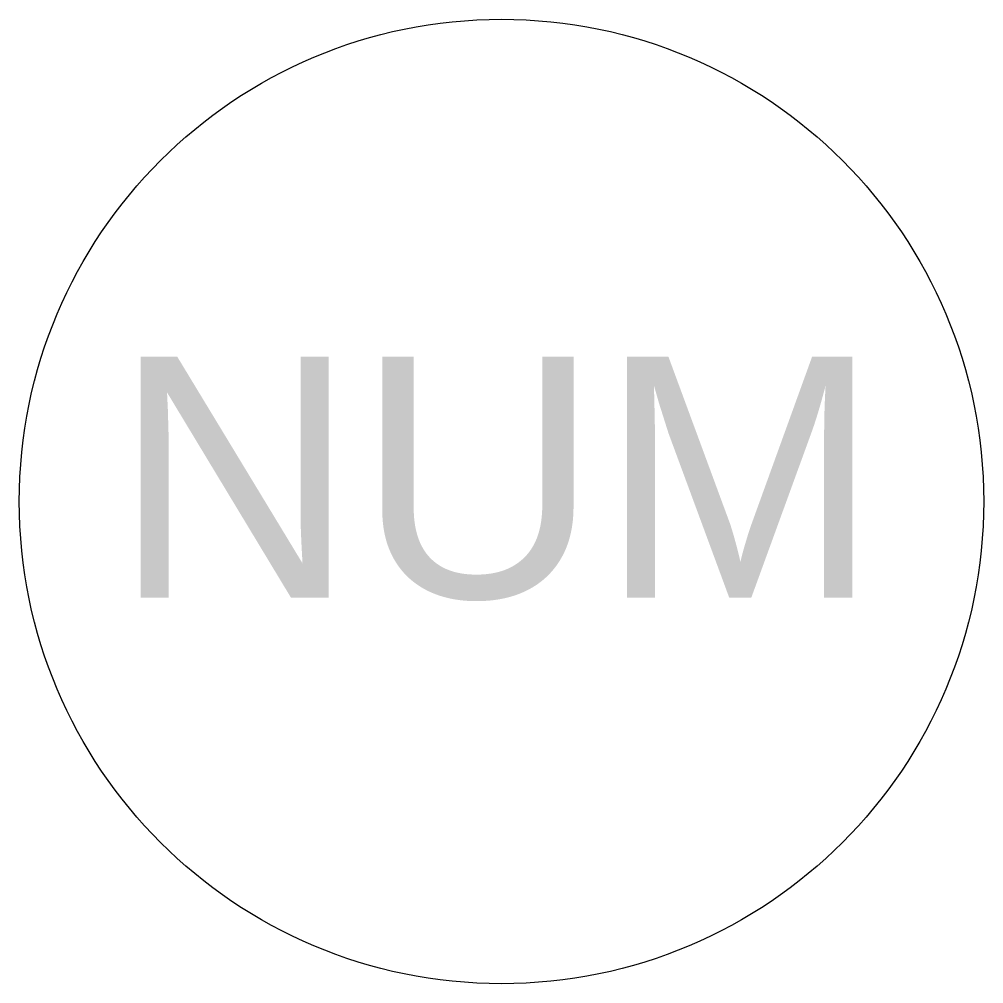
# Model space of a CAD drawing. Header units: metres. Extents: x -3 to 3, y -3 to 3.
import ezdxf
from ezdxf.enums import TextEntityAlignment as Align

# ---------------------------------------------------------------- set-up
doc = ezdxf.new("R2010")
doc.units = ezdxf.units.M
doc.styles.add('arial', font='arial.ttf')

msp = doc.modelspace()

# ---------------------------------------------------------------- linework, layer by layer
msp.add_circle((0, 0), 3)

# ---------------------------------------------------------------- texts
at = {"style": 'arial'}
msp.add_attdef('NUM', text='', height=1.5, dxfattribs=at).set_placement((-0.0307, 0.1513), align=Align.MIDDLE_CENTER)

doc.saveas('drawing.dxf')
